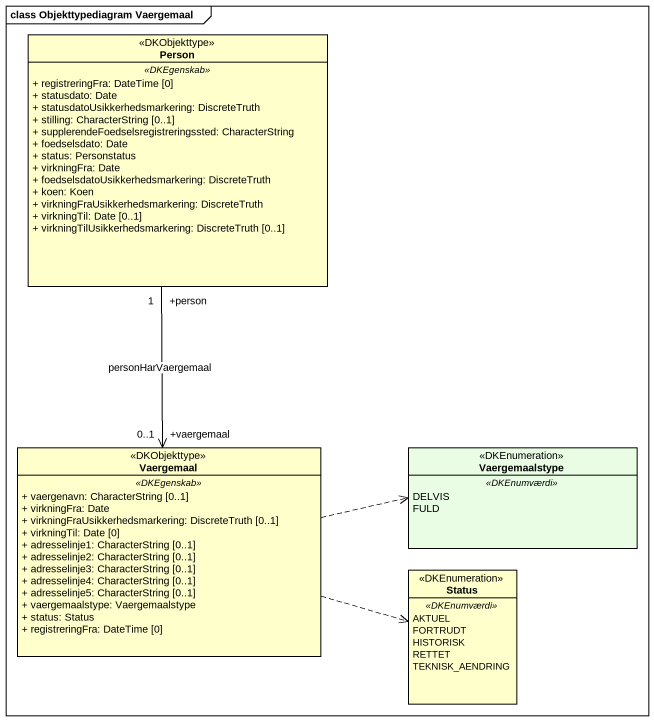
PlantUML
@startuml
mainframe class Objekttypediagram Vaergemaal
hide circle
hide empty members
skinparam classAttributeIconSize 0
class "Person" as Person_ <<DKObjekttype>> {
  .. <<DKEgenskab>> ..
  + registreringFra: DateTime [0]
  + statusdato: Date
  + statusdatoUsikkerhedsmarkering: DiscreteTruth
  + stilling: CharacterString [0..1]
  + supplerendeFoedselsregistreringssted: CharacterString
  + foedselsdato: Date
  + status: Personstatus
  + virkningFra: Date
  + foedselsdatoUsikkerhedsmarkering: DiscreteTruth
  + koen: Koen
  + virkningFraUsikkerhedsmarkering: DiscreteTruth
  + virkningTil: Date [0..1]
  + virkningTilUsikkerhedsmarkering: DiscreteTruth [0..1]
}
class Vaergemaal <<DKObjekttype>> {
  .. <<DKEgenskab>> ..
  + vaergenavn: CharacterString [0..1]
  + virkningFra: Date
  + virkningFraUsikkerhedsmarkering: DiscreteTruth [0..1]
  + virkningTil: Date [0]
  + adresselinje1: CharacterString [0..1]
  + adresselinje2: CharacterString [0..1]
  + adresselinje3: CharacterString [0..1]
  + adresselinje4: CharacterString [0..1]
  + adresselinje5: CharacterString [0..1]
  + vaergemaalstype: Vaergemaalstype
  + status: Status
  + registreringFra: DateTime [0]
}
enum Vaergemaalstype <<DKEnumeration>> #E8FDE3 {
  .. <<DKEnumværdi>> ..
  DELVIS
  FULD
}
enum Status <<DKEnumeration>> {
  .. <<DKEnumværdi>> ..
  AKTUEL
  FORTRUDT
  HISTORISK
  RETTET
  TEKNISK_AENDRING
}
Person_ "+person\n1" --> "+vaergemaal\n0..1" Vaergemaal : personHarVaergemaal
Vaergemaal .right.> Vaergemaalstype
Vaergemaal .right.> Status
@enduml
